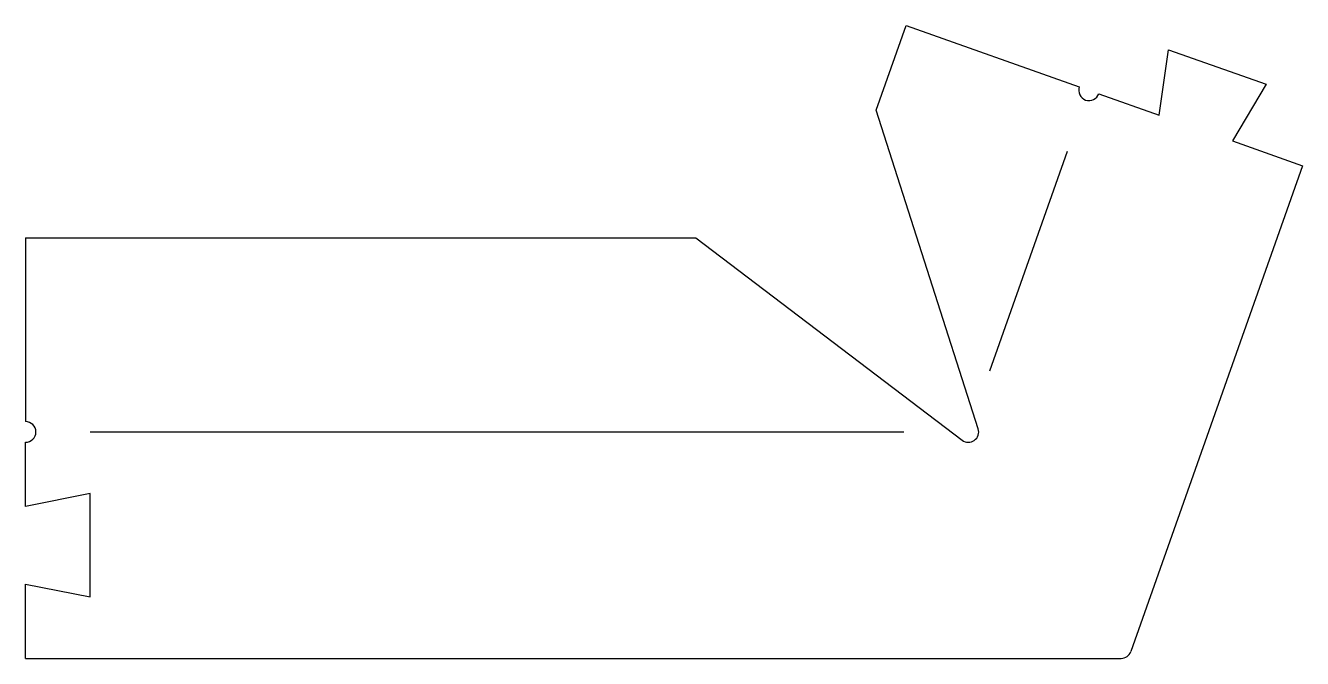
# Model space of a CAD drawing. Header units: millimetres. Extents: x -201 to 50, y -22 to 102.
import ezdxf

# ---------------------------------------------------------------- set-up
doc = ezdxf.new("R2010")
doc.units = ezdxf.units.MM
doc.layers.add('Sketch012', color=7, linetype='CONTINUOUS')

msp = doc.modelspace()

# ---------------------------------------------------------------- linework, layer by layer
at = {"layer": 'Sketch012'}
for p, q in [((-33.81, 85.35), (-27.93, 101.98)), ((-27.93, 101.98), (6.07, 89.96)), ((21.76, 84.41), (23.6, 97.23)), ((23.6, 97.23), (42.76, 90.46)), ((42.76, 90.46), (36.13, 79.33)), ((9.91, 88.6), (21.76, 84.41)), ((-13.78, 22.84), (-33.81, 85.35)), ((36.13, 79.33), (49.9, 74.46)), ((-11.48, 34.2), (3.76, 77.3)), ((49.9, 74.46), (16.19, -20.87)), ((-200.88, 60.33), (-69.21, 60.33)), ((-200.88, 60.33), (-200.88, 24.26)), ((-69.21, 60.33), (-16.95, 20.61)), ((-200.88, 7.62), (-200.88, 20.19)), ((-188.18, 22.23), (-28.42, 22.23)), ((-188.18, 10.16), (-200.88, 7.62)), ((-188.18, -10.16), (-188.18, 10.16)), ((-200.88, -7.62), (-188.18, -10.16)), ((-200.88, -22.23), (-200.88, -7.62)), ((-200.88, -22.23), (14.28, -22.23))]:
    msp.add_line(p, q, dxfattribs=at)
for centre, start, end in [((7.99, 89.28), 160.53, -19.47), ((-200.88, 22.23), -90, 90), ((-15.72, 22.23), -127.235, 17.765), ((14.28, -20.19), -90, -19.47)]:
    msp.add_arc(centre, 2.03, start, end, dxfattribs=at)

doc.saveas('drawing.dxf')
